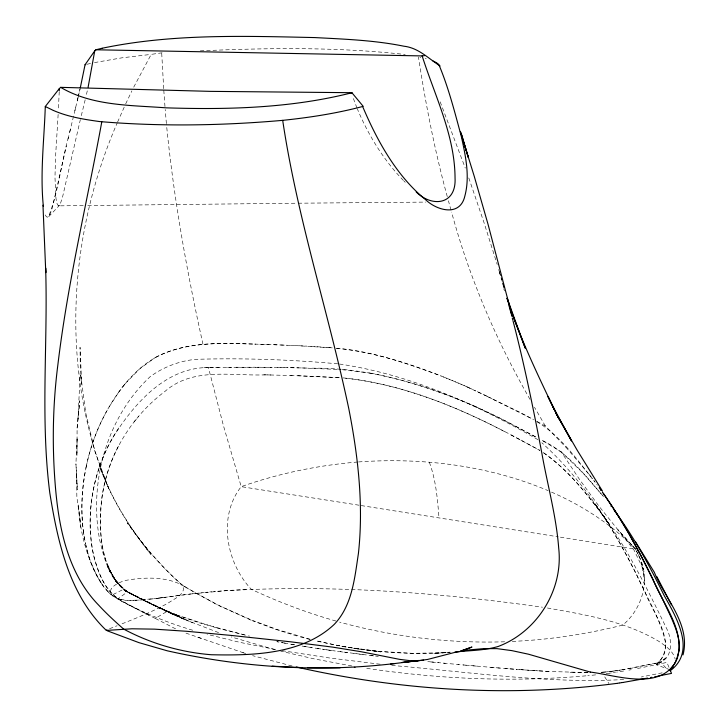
<?xml version="1.0" encoding="UTF-8"?>
<svg xmlns="http://www.w3.org/2000/svg" width="727" height="727" viewBox="0 0 727 727"><rect width="100%" height="100%" fill="white"/><g stroke="black" fill="none" stroke-linecap="round" stroke-linejoin="round"><path stroke-width="0.55" stroke-dasharray="3.63 2.73" d="M77.098 428.167L79.743 400.804L77.098 428.167L76.98 455.647L77.135 437.554L75.926 463.762L77.416 489.853L75.926 463.762M59.232 91.638L58.36 110.559M77.998 419.143L80.334 370.034L80.043 347.324L81.733 384.247L80.552 373.796L85.768 413.063L94.892 451.458L108.641 488.38C59.95 372.724 67.566 237.238 117.138 123.117M58.142 114.439L55.506 157.468L54.979 177.479L55.961 198.262L56.906 203.333L58.342 205.859L60.368 203.778L62.631 196.69L80.352 119.601M85.123 472.241C81.606 491.915 80.806 512.153 83.469 531.982M86.24 466.498C81.024 491.788 80.161 518.206 85.486 543.56M85.85 468.424C91.647 438.863 104.252 410.619 122.718 386.791M86.268 466.389C90.402 446.76 97.345 427.685 107.232 410.219M57.715 184.131L58.378 181.132M57.079 187.012C55.906 187.475 50.427 230.177 44.538 213.093M83.241 205.568L58.342 205.859L59.46 205.359L48.355 217.019C58.76 191.137 61.159 162.503 68.865 135.658M59.06 178.024L66.448 145.763M78.089 97.336L76.926 102.271M78.334 96.291L80.034 88.994L78.28 96.564M87.285 90.857L86.022 96.228M78.053 97.518L73.336 117.111M68.047 139.075L70.537 128.706M85.177 99.79L80.615 118.519M69.692 132.205L73.118 118.01M74.881 110.74L76.244 105.106M117.556 122.136L124.817 105.778M125.68 103.906L131.896 90.857M265.6 374.859C231.749 376.159 193.018 366.862 164.929 391.435C131.342 416.689 107.832 455.266 102.016 497.004C98.327 529.32 99.026 571.704 128.534 592.378L124.144 590.024M133.723 87.158L151.189 54.38L162.694 52.707M118.465 446.105C107.369 467.243 101.353 490.925 100.362 514.743C99.617 545.359 105.615 585.162 138.139 597.376L140.602 598.621M109.086 407.002L118.565 392.38M209.367 367.571C165.656 366.781 133.323 404.575 112.24 438.49C97.182 464.953 89.648 495.56 90.148 525.966C90.484 542.815 93.374 559.808 100.181 575.311C105.17 586.126 112.376 597.003 123.626 602.011C146.082 614.015 169.809 623.602 194.273 630.682M118.755 427.976C93.956 464.989 84.277 512.235 93.756 555.864C98.281 571.795 104.534 592.023 120.509 599.611C122.363 600.002 124.244 600.229 126.135 600.366M118.719 392.162L124.971 383.992M122.772 386.728C134.295 372.088 148.744 359.065 166.428 352.477C194.263 341.608 224.707 343.335 253.959 344.08M134.068 421.942L138.621 416.353M125.289 383.602L139.575 368.907L155.305 357.484M660.207 660.452C664.642 655.536 666.486 648.539 665.478 642.041C660.125 618.286 646.685 597.285 636.852 575.23C612.688 526.403 582.491 479.484 541.833 442.743M659.898 660.788L657.726 663.106M657.417 663.433L656.79 664.078M146.372 613.961L155.296 618.413L166.747 611.589L183.558 619.05M155.351 357.457C186.339 341.29 222.062 343.035 255.895 344.135M109.559 628.728L117.092 625.747M122.036 623.811C137.785 617.523 153.597 611.207 168.41 602.892C173.68 599.112 187.775 593.287 182.086 585.071C145.673 552.665 116.011 512.135 99.617 466.016C111.186 498.322 129.642 527.484 150.725 554.356L127.289 522.94C143.764 545.514 161.73 567.387 182.977 585.626M87.031 64.267L91.42 63.249M658.353 662.77C672.42 659.362 672.457 641.414 667.595 630.527C648.12 590.624 628.482 550.312 602.301 514.225L608.917 523.922L596.158 505.383C615.178 532.446 630.5 561.862 644.867 591.587C652.464 613.452 679.381 644.077 656.163 664.723L636.052 668.804M657.726 662.906L631.89 668.131M662.17 672.838L641.323 676.982M94.483 62.586L121.882 57.833L151.189 54.38M631.59 668.186L622.412 669.758M631.218 669.694L628.891 670.103M623.63 671.012L616.696 672.13M621.167 669.949L660.843 662.215L666.923 669.04M620.967 669.985L617.487 670.503M615.451 672.321L614.251 672.502M619.313 670.239L619.886 670.149M613.652 672.593L613.052 672.675M611.28 672.938L610.607 673.038M616.641 670.63L614.869 670.876M616.305 670.676L617.659 670.476M610.162 673.102L609.499 673.193M609.408 673.202L606.1 673.665M615.56 670.776L612.797 671.148M163.911 597.476L187.73 594.35M162.512 597.612L190.719 593.986M159.985 597.939L162.83 597.621M613.197 671.094L608.744 671.639M161.767 597.758L157.541 598.257M159.686 598.03L152.861 598.839M612.152 671.23L607.299 671.803M157.65 598.285L134.222 600.457M188.829 594.223L204.051 592.514M192.192 593.823L227.315 590.533M152.797 598.875L146.518 599.566M623.675 679.545C545.332 683.862 467.097 671.612 389.145 665.205M608.099 671.712L604.982 672.03L607.109 671.821M595.64 674.883L587.77 675.665M205.895 592.332L207.777 592.141M145.673 599.648L144.001 599.802M209.712 591.96L211.693 591.778M604.628 672.066L598.575 672.475M605.037 672.03L598.83 672.466M585.953 675.837C512.099 682.389 437.509 679.054 364.254 667.959M213.72 591.587L215.81 591.405M143.183 599.884L128.615 600.457L119.283 599.312M357.611 462.018C317.99 465.307 278.714 473.431 241.2 486.654C217.609 516.652 226.206 562.798 251.278 589.279C279.086 602.283 307.885 613.134 337.437 621.458M450.24 652.11L433.401 653.528L449.786 652.392M217.973 591.224C326.25 584.108 435.173 592.042 542.451 607.209M358.52 461.945C422.687 457.328 488.562 465.516 548.076 490.625M447.814 652.537L450.213 652.383M229.959 590.351L247.834 589.415M200.279 50.854C268.527 47.864 337.21 46.892 405.193 54.507M512.262 641.405C549.53 639.824 586.58 634.117 622.766 625.102C642.259 608.772 650.865 579.792 639.178 556.446M445.188 652.692L412.881 653.346L378.613 651.374M445.715 652.646C419.37 654.209 392.889 653.246 366.699 650.074M133.541 600.475L126.698 600.402M203.933 367.653L231.804 367.28M87.776 205.514L297.061 203.215M219.163 367.453L209.676 367.571M227.56 367.335L255.413 367.208M504.656 641.787C449.059 643.54 393.243 636.843 339.609 622.112M298.188 203.206L425.804 202.097M236.066 367.235L288.11 367.653M588.034 672.584L572.431 672.375M587.734 672.584L550.339 671.521M257.576 367.226L272.289 367.399M277.514 367.471L298.879 367.862M290.791 367.698L308.839 368.116M263.837 374.814L292.281 375.541M301.587 367.926L341.081 369.607M267.363 374.896L270.898 374.987M290.491 375.495L341.145 377.722M571.486 672.348L570.059 672.311M254.704 344.107L277.123 344.852M297.67 375.686L340.89 377.713M259.775 344.244L263.665 344.371M311.874 368.207C368.553 367.335 423.468 384.292 475.049 406.357M265.609 344.434L271.462 344.643M273.416 344.716L287.156 345.243M280.667 344.989L291.627 345.425M291.1 345.398L296.416 345.625M295.044 345.57L332.666 347.879M298.988 345.743L306.903 346.125M539.27 670.903L551.684 671.584M548.985 671.448L532.527 670.476M310.82 346.325L327.723 347.479M536.226 670.712L538.353 670.848M534.754 670.621L529.938 670.312M531.028 670.376L520.959 669.685M528.847 670.23L524.385 669.931M523.249 669.849L516.288 669.349M519.805 669.603L497.868 667.913M513.898 669.167L509.7 668.849M342.044 369.679L370.606 373.133M504.929 668.476L508.182 668.731M494.242 667.622L489.725 667.25M499.658 668.058L468.406 665.405M328.713 347.561L332.248 347.879M472.877 665.805L478.63 666.305M465.807 665.178L469.951 665.55M443.697 663.151L463.99 665.014M463.235 664.951L466.325 665.223M457.91 664.469L458.673 664.533M437.018 662.515L445.36 663.306M433.637 662.188L427.54 661.597L429.748 661.815M431.938 662.024L438.699 662.679M377.649 651.274L344.634 646.839L315.145 640.76M336.619 348.269C372.806 351.286 407.256 363.536 441.08 375.95M336.301 348.269L339.336 348.578M337.737 363.827C290.636 359.611 243.218 357.902 195.936 359.329C179.678 360.81 163.384 367.026 150.18 376.668C106.696 417.243 88.776 482.174 99.699 540.034C104.315 559.454 110.577 584.008 130.324 593.323M380.194 664.224L329.695 658.008L281.694 650.601M375.577 656.081L378.294 656.399M370.697 655.518L373.76 655.872M372.66 655.745L332.821 650.683M339.6 364.045C410.146 374.514 476.658 404.348 538.007 439.735M359.574 654.173L364.282 654.754M341.763 646.339L380.857 651.892L353.277 648.239L364.009 649.738M353.722 653.446L356.439 653.791M342.544 348.933C384.965 354.285 425.586 368.907 464.653 385.783M345.243 652.355L347.76 652.682M340.245 651.692L342.744 652.028M328.695 650.102L335.283 651.019M330.358 650.338L322.07 649.147M327.032 649.865L314.546 648.03M318.789 648.666L310.647 647.43M311.938 647.63L301.705 646.012L308.066 647.03M358.993 505.21L241.2 486.654L223.434 425.658L208.422 367.58M361.192 505.565L558.2 536.817M560.39 537.162L635.571 549.212L617.923 529.783L598.666 505.819L579.837 479.902L561.171 451.794L541.515 440.089C567.514 452.121 585.19 475.458 603.51 496.514M547.413 607.999C585.462 614.815 625.22 621.203 658.889 641.378C665.478 645.867 673.275 650.974 675.219 659.244M351.859 665.968L314.646 658.98L280.704 651.156M294.68 644.84L289.219 643.913M294.181 644.758L284.239 643.031M370.897 373.187L371.188 373.233C421.233 383.138 469.397 401.577 514.352 425.577M358.52 649.084L334.556 644.885L315.509 640.623M419.979 57.251L420.842 57.406M281.731 642.577L286.756 643.477M282.985 642.804L281.322 642.504M275.733 649.547L239.928 642.368L207.077 634.298M279.004 642.077L276.842 641.668L280.086 642.277M248.434 635.852L249.497 636.089M292.118 666.005L252.605 655.654M310.029 639.496L298.833 636.507M119.173 599.284L117.892 598.921L127.461 591.814L121.863 587.48M274.597 649.593L231.25 636.925M310.175 639.251L277.569 629.655L251.851 620.186L219.154 605.6L195.563 592.959L180.896 584.244L182.086 585.071C165.729 576.629 145.545 577.156 127.761 580.046C121.518 580.864 104.606 587.879 112.558 595.867M425.231 58.533L426.295 58.823M217.264 628.092L246.335 635.38L202.697 623.821M216.482 627.874L177.961 615.396L198.898 622.63M296.916 635.971L275.815 629.382L252.732 620.849M202.051 623.621L199.471 622.812M242.818 652.628L245.708 653.546M243.536 652.864L184.022 632.463M197.844 637.261L203.496 639.115M218.6 632.608L183.64 619.086L148.063 602.301L183.64 619.086M670.003 669.776L656.163 664.723L660.843 662.215L656.163 664.723L666.923 662.406L669.231 667.931M177.524 615.233L170.082 612.27M176.797 614.96L163.066 609.262M443.379 376.895L464.017 385.51L487.163 396.333M251.206 620.231L217.882 605.137L186.466 587.761M169.818 612.161L159.44 607.645M475.712 406.657L502.775 419.588L536.962 437.59M551.52 492.115C582.672 505.819 611.961 524.53 635.571 549.212L617.923 529.783L634.017 550.103L643.413 569.486L644.513 580.628L641.359 562.952L643.413 569.486L640.223 558.963L636.507 551.166M161.767 608.681L154.324 605.282L188.211 620.994M464.898 385.901L468.324 387.436M468.842 387.682L475.358 390.699M192.819 622.875L155.778 605.964L157.986 606.981M166.747 611.589L153.57 605.282M175.589 628.855L155.296 618.413M477.339 391.635L492.97 399.159M493.551 399.514L520.232 412.436L533.791 419.815M487.117 396.36L532.7 419.161M142.547 599.593L175.071 615.369L123.163 589.488L111.649 595.24L108.087 591.769M153.397 605.2L152.234 604.628M152.079 604.555L142.238 599.593M149.09 615.306L133.804 607.463M167.31 611.852L125.308 590.851L115.629 580.755L110.54 572.722L107.423 566.188L110.54 572.722M142.092 599.366L140.793 598.712M145.464 613.506L137.358 609.344M138.139 597.376L134.186 595.404M520.895 440.08L539.907 450.422L509.654 434.246M141.029 598.966L141.511 599.221M519.496 439.362C464.544 409.783 405.602 384.301 342.962 377.876C400.75 383.838 455.711 405.984 506.819 432.756M135.058 595.795L135.667 596.113M140.293 598.594L137.939 597.376M134.44 595.477L132.859 594.659M515.261 426.049L537.162 437.709M131.769 594.086L129.606 592.95L133.759 595.177M132.032 606.518L112.676 595.94M132.005 594.25L138.139 597.476L124.235 590.224L149.135 603.092L125.308 590.851L114.975 579.828L118.628 584.372L114.348 578.819M135.585 608.408C122.945 602.011 108.886 596.113 101.398 583.372M536.962 421.415L545.35 425.977L565.806 447.114M131.532 594.004L123.408 589.624M185.63 587.252L183.104 585.708M536.726 421.615C560.29 435.664 576.338 458.637 593.132 479.684L591.978 478.066M543.323 452.648C570.722 471.75 591.196 498.986 610.426 525.912L602.301 514.225M543.76 452.894C569.214 470.714 588.37 495.814 606.691 520.523M561.171 451.794L583.418 473.504L603.265 496.214M126.38 591.387L115.629 580.755L107.941 567.314L116.311 581.591L111.349 573.403L107.142 563.67L113.039 576.502L117.011 582.336M404.021 181.087L405.248 182.313M403.412 180.478C383.502 159.904 368.28 135.077 357.275 108.723M565.906 447.223L588.397 473.495M107.86 591.451L102.044 584.308M588.906 474.131L591.369 477.276M595.177 482.328L593.814 480.565L595.049 482.083M596.758 484.364L597.33 485.127M600.729 511.917L594.186 502.93L601.538 513.071M84.232 536.962C87.158 553.538 92.311 570.132 101.916 584.117L96.9 575.829L90.811 562.116M100.871 582.572L94.474 570.995C84.768 550.048 79.516 527.429 78.343 504.411L80.924 528.175M604.737 676.882L608.826 683.453M545.35 425.977L534.463 407.256M530.028 399.396C496.223 340.49 469.288 277.687 451.576 212.066M635.898 549.794L636.216 550.384M636.534 550.975L637.152 552.166M637.452 552.765L638.042 553.983M638.333 554.592L638.897 555.828M356.93 107.896L352.431 96.009M440.18 101.835L465.28 168.073M468.788 177.933L484.218 223.244L497.204 264.483M429.339 462.263C435.946 480.029 437.554 499.131 438.981 517.869M90.212 560.435L88.149 554.01M503.775 288.773L504.483 290.882M498.704 269.499L499.894 273.516M499.404 271.916L501.612 279.422M499.376 271.862L502.502 282.485M88.103 553.856L85.922 545.486M501.076 277.541L501.666 279.559M450.994 210.048L448.414 200.779M447.269 196.608C434.764 150.725 425.622 103.997 418.452 57.006M202.969 344.234C186.857 271.734 173.744 198.444 166.474 124.508M83.878 534.808L83.487 532.119M80.297 521.832L76.88 497.15L76.371 472.123M166.392 123.59L165.193 109.477M164.974 106.569L163.757 89.703M163.693 88.676L161.694 52.762M666.141 657.771L659.671 662.924L666.141 657.771"/><path stroke-width="1.09" d="M59.269 90.63L59.332 88.594L60.677 87.349L210.503 91.366L351.714 92.692M59.332 88.594L45.292 106.515C44.193 139.775 39.976 173.19 43.366 206.441M590.279 672.066L528.465 654.2L511.872 650.629L497.014 648.638L483.446 648.648L467.434 650.074L454.629 652.446L427.603 659.453L418.289 660.707L410.664 660.734L399.55 659.353L361.065 651.71L332.503 647.103L290.691 641.814L231.368 635.443L187.193 631.327L154.524 629.146L131.996 628.791L106.351 630.418L106.86 629.955M679.073 650.901C680.463 639.133 675.474 627.356 670.794 616.605M102.098 48.264L95.891 49.781L94.746 50.881L88.103 87.258M678.791 651.546L676.501 659.971M101.798 121.818C86.94 202.742 67.647 282.921 57.878 364.727C52.535 406.338 51.962 448.523 55.706 490.298C59.478 531.301 68.956 574.784 98.736 605.227C106.533 613.688 115.02 621.476 123.645 629.082C150.671 643.531 180.678 652.273 211.221 654.736C252.669 655.636 302.35 654.573 334.356 624.275C352.231 605.418 354.667 578.119 358.393 553.638C363.754 505.138 358.093 456.065 348.733 408.401C328.331 312.019 297.225 217.982 282.694 120.355C221.835 125.671 160.476 126.698 99.572 121.554C83.896 119.373 67.993 116.865 53.398 110.449M94.746 50.881L85.059 64.739L80.27 87.949M683.007 654.9C691.013 624.457 664.923 598.539 654.318 572.258L635.516 541.815M677.473 657.635C685.288 629.709 662.352 603.528 652.646 578.592M677.464 657.653L674.492 663.905L670.003 669.776L671.512 673.393L657.572 676.174M676.61 659.825L675.328 662.442M675.265 662.561C658.444 690.705 615.296 675.065 590.315 672.075M673.329 666.968L672.929 667.513M672.711 667.786L669.876 670.603M670.158 670.73C696.739 651.474 676.155 616.841 664.142 595.486C649.62 565.933 633.844 536.853 614.188 510.345M461.336 650.874L471.95 647.048L460.291 651.228M362.637 106.496C376.777 139.82 395.979 175.38 425.268 199.398C436.536 210.521 460.064 217.309 464.871 195.981C470.096 176.361 465.571 155.869 461.345 136.503C454.784 112.367 448.514 87.394 438.808 64.512C437.136 62.976 435.091 61.913 433.01 61.013M351.932 92.747C291.327 108.141 228.205 109.841 166.01 107.832C130.642 105.151 92.22 106.024 60.677 87.349M362.319 106.578C336.237 113.457 309.493 117.556 282.694 120.355M85.786 64.567L85.059 64.739M102.207 48.236C171.972 33.615 243.945 36.023 314.791 37.577C344.571 39.14 374.605 40.249 403.903 46.21C418.443 47.818 428.421 58.496 440.071 65.966M654.718 676.728L656.145 676.446M650.474 677.546L651.892 677.273M647.666 678.082L624.011 682.28M623.512 682.362L621.803 682.626M621.331 682.708L619.686 682.953M619.231 683.026L617.196 683.325M616.75 683.389C510.1 697.447 400.986 690.777 296.207 666.959M395.015 663.497C319.171 672.557 241.6 667.559 167.146 650.774L138.912 642.632L107.242 630.791M390.553 664.087L419.243 660.416M422.314 55.915L424.486 55.652M422.214 55.924L95.891 49.781M418.189 660.543L402.058 662.506L423.659 660.134M455.02 652.046C469.388 650.411 484.218 650.61 498.122 646.494C537.144 631.908 563.416 589.906 558.718 548.349C556.3 516.079 547.404 484.791 541.815 452.994C533.345 408.638 524.34 364.363 512.962 320.652M354.349 667.331L354.967 667.313M307.566 667.804L340.136 667.84M272.198 666.177L300.615 667.559M53.262 110.395L45.292 106.515M416.189 191.955C432.274 207.804 456.52 204.723 455.047 177.879C454.793 135.249 434.819 95.782 422.16 55.934M106.351 630.418C69.219 595.004 57.687 541.733 49.809 492.97C40.23 418.307 48.027 342.98 45.637 267.999L45.783 272.634L42.975 205.178M363.2 106.342L351.95 92.774M610.989 506.065L611.362 506.555M599.221 487.708L601.229 490.443M600.884 489.98L601.211 490.434M602.71 492.524L602.319 491.97M603.101 493.079L616.532 513.144M603.283 493.324L604.082 494.46M604.482 495.023L611.025 504.629M611.08 504.711L615.587 511.654M615.969 512.217L628.473 532.936L642.541 558.654M616.932 513.744L619.649 518.115M602.374 490.934L577.174 450.186L555.564 412.536L571.531 440.944L552.593 406.029L558.981 418.934L547.967 396.497L554.174 409.283C536.853 372.987 519.323 336.592 506.964 298.243M619.804 518.369L623.312 524.14M623.675 524.758L625.147 527.229M625.511 527.847L625.983 528.647M626.238 529.092L627.528 531.292M627.655 531.519L629.218 534.236M629.509 534.745L631.145 537.626M631.309 537.916L632.872 540.706M632.953 540.852L640.587 554.928M640.823 555.383L662.033 597.976M642.777 559.099L644.604 562.625M656.781 576.538L671.403 604.809M644.813 563.025L647.884 569.059M648.166 569.604L649.275 571.813M649.547 572.349L650.792 574.857M650.974 575.211L652.437 578.174M662.215 598.394L670.757 616.523M351.541 93.438L351.25 92.593M461.627 134.622L468.306 157.45L460.4 131.551L474.277 176.397L488.135 224.652L511.972 315.354M502.748 283.303L503.248 285.029M503.493 285.893L503.984 287.619M509.036 305.84L510.445 311.056M510.672 311.928L511.136 313.673M511.363 314.546L511.826 316.29M512.281 318.035L512.735 319.78M525.167 347.969L512.635 315.073L507.192 298.415L525.167 347.969"/></g></svg>
